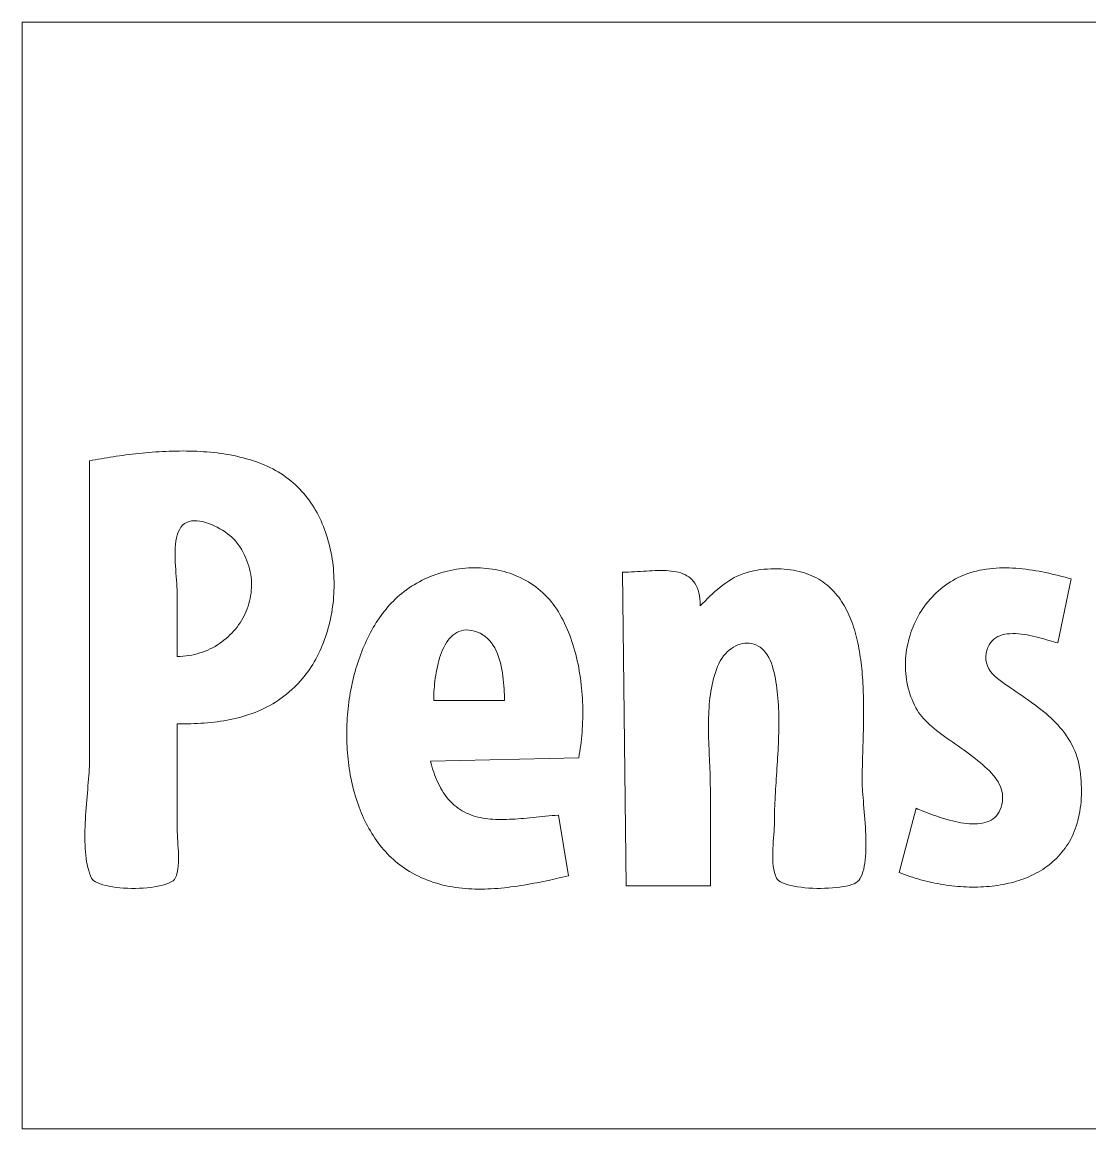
# Model space of a CAD drawing. Header units: millimetres. Extents: x 1 to 3601, y 1 to 1248.
# Drawn here: x 39.5 to 134.5, y 802.1 to 900.5 of the extents above; entities that cross this region are included whole.
import ezdxf

# ---------------------------------------------------------------- set-up
doc = ezdxf.new("R2010")
doc.units = ezdxf.units.MM
doc.layers.add('MARCATGE', color=1, linetype='Continuous', lineweight=5)
doc.layers.add('NO IMPRES', color=5, linetype='Continuous', lineweight=5)

msp = doc.modelspace()

# ---------------------------------------------------------------- linework, layer by layer
at = {"layer": 'MARCATGE'}
for points in [[(39.527, 900.521), (39.527, 900.521)], [(45.527, 861.521), (45.527, 835.121), (45.525, 834.882), (45.518, 834.632), (45.507, 834.371), (45.493, 834.1), (45.475, 833.82), (45.455, 833.531), (45.432, 833.235), (45.408, 832.931), (45.382, 832.621), (45.355, 832.306), (45.327, 831.985), (45.3, 831.66), (45.272, 831.332), (45.246, 831), (45.22, 830.667), (45.196, 830.332), (45.174, 829.996), (45.155, 829.66), (45.138, 829.325), (45.125, 828.992), (45.115, 828.66), (45.11, 828.331), (45.109, 828.006), (45.113, 827.685), (45.122, 827.369), (45.138, 827.058), (45.159, 826.754), (45.188, 826.457), (45.223, 826.167), (45.266, 825.886), (45.317, 825.614), (45.377, 825.352), (45.445, 825.101), (45.523, 824.86), (45.611, 824.632), (45.708, 824.417), (45.79, 824.295), (45.909, 824.182), (46.063, 824.078), (46.248, 823.982), (46.463, 823.896), (46.704, 823.817), (46.969, 823.748), (47.255, 823.687), (47.558, 823.635), (47.877, 823.592), (48.209, 823.557), (48.55, 823.531), (48.898, 823.513), (49.25, 823.505), (49.604, 823.505), (49.956, 823.513), (50.304, 823.531), (50.645, 823.557), (50.977, 823.592), (51.296, 823.635), (51.599, 823.687), (51.885, 823.748), (52.15, 823.817), (52.391, 823.896), (52.606, 823.982), (52.792, 824.078), (52.945, 824.182), (53.064, 824.295), (53.146, 824.417), (53.246, 824.658), (53.323, 824.921), (53.377, 825.201), (53.413, 825.495), (53.433, 825.801), (53.439, 826.114), (53.435, 826.432), (53.422, 826.752), (53.404, 827.07), (53.384, 827.383), (53.363, 827.688), (53.345, 827.981), (53.332, 828.26), (53.327, 828.521), (53.327, 838.121), (53.629, 838.122), (53.929, 838.125), (54.229, 838.131), (54.529, 838.139), (54.827, 838.15), (55.124, 838.163), (55.42, 838.18), (55.716, 838.201), (56.01, 838.225), (56.303, 838.252), (56.594, 838.284), (56.884, 838.32), (57.173, 838.36), (57.461, 838.405), (57.747, 838.454), (58.031, 838.509), (58.313, 838.569), (58.594, 838.634), (58.874, 838.705), (59.151, 838.782), (59.426, 838.865), (59.7, 838.954), (59.971, 839.049), (60.24, 839.151), (60.508, 839.26), (60.772, 839.376), (61.035, 839.499), (61.295, 839.63), (61.553, 839.769), (61.809, 839.915), (62.062, 840.069), (62.312, 840.232), (62.56, 840.403), (62.805, 840.583), (63.047, 840.772), (63.286, 840.969), (63.522, 841.177), (63.715, 841.355), (63.903, 841.54), (64.085, 841.729), (64.263, 841.924), (64.436, 842.124), (64.603, 842.328), (64.766, 842.537), (64.923, 842.751), (65.076, 842.969), (65.223, 843.192), (65.366, 843.418), (65.503, 843.649), (65.635, 843.883), (65.762, 844.121), (65.884, 844.363), (66.001, 844.607), (66.113, 844.855), (66.22, 845.106), (66.321, 845.36), (66.418, 845.617), (66.509, 845.876), (66.595, 846.138), (66.676, 846.402), (66.752, 846.668), (66.823, 846.936), (66.888, 847.206), (66.949, 847.478), (67.004, 847.751), (67.054, 848.026), (67.099, 848.302), (67.138, 848.579), (67.173, 848.857), (67.202, 849.135), (67.226, 849.415), (67.245, 849.695), (67.258, 849.975), (67.266, 850.255), (67.269, 850.535), (67.267, 850.816), (67.26, 851.096), (67.247, 851.375), (67.229, 851.655), (67.205, 851.933), (67.177, 852.21), (67.143, 852.487), (67.104, 852.762), (67.059, 853.036), (67.009, 853.309), (66.954, 853.58), (66.894, 853.849), (66.828, 854.116), (66.756, 854.381), (66.68, 854.644), (66.598, 854.905), (66.511, 855.163), (66.418, 855.419), (66.32, 855.671), (66.216, 855.921), (66.108, 856.167), (65.993, 856.411), (65.874, 856.651), (65.749, 856.887), (65.618, 857.119), (65.482, 857.348), (65.341, 857.573), (65.194, 857.793), (65.042, 858.01), (64.884, 858.221), (64.721, 858.429), (64.552, 858.631), (64.378, 858.828), (64.198, 859.021), (64.013, 859.208), (63.823, 859.39), (63.62, 859.572), (63.411, 859.747), (63.198, 859.915), (62.979, 860.077), (62.755, 860.232), (62.526, 860.381), (62.293, 860.524), (62.055, 860.661), (61.812, 860.791), (61.565, 860.915), (61.315, 861.034), (61.06, 861.147), (60.801, 861.254), (60.539, 861.355), (60.273, 861.452), (60.004, 861.542), (59.732, 861.628), (59.456, 861.708), (59.178, 861.783), (58.897, 861.854), (58.613, 861.919), (58.327, 861.98), (58.038, 862.036), (57.748, 862.087), (57.455, 862.134), (57.16, 862.177), (56.864, 862.216), (56.566, 862.25), (56.266, 862.281), (55.966, 862.307), (55.664, 862.33), (55.361, 862.349), (55.057, 862.364), (54.753, 862.376), (54.448, 862.384), (54.142, 862.389), (53.837, 862.391), (53.531, 862.39), (53.225, 862.386), (52.92, 862.379), (52.614, 862.369), (52.31, 862.357), (52.005, 862.342), (51.702, 862.324), (51.4, 862.304), (51.099, 862.282), (50.798, 862.258), (50.5, 862.231), (50.203, 862.203), (49.907, 862.173), (49.613, 862.141), (49.322, 862.107), (49.032, 862.072), (48.745, 862.035), (48.46, 861.997), (48.177, 861.958), (47.898, 861.918), (47.621, 861.877), (47.347, 861.834), (47.076, 861.791), (46.809, 861.747), (46.545, 861.703), (46.285, 861.658), (46.028, 861.613), (45.776, 861.567), (45.527, 861.521)], [(53.327, 844.121), (53.59, 844.127), (53.85, 844.142), (54.106, 844.168), (54.36, 844.202), (54.61, 844.246), (54.856, 844.299), (55.099, 844.361), (55.338, 844.431), (55.573, 844.509), (55.803, 844.596), (56.029, 844.691), (56.251, 844.794), (56.467, 844.904), (56.679, 845.021), (56.886, 845.146), (57.087, 845.277), (57.283, 845.415), (57.474, 845.56), (57.658, 845.711), (57.837, 845.869), (58.01, 846.032), (58.176, 846.2), (58.336, 846.375), (58.489, 846.554), (58.636, 846.739), (58.776, 846.928), (58.908, 847.122), (59.033, 847.321), (59.151, 847.523), (59.261, 847.73), (59.364, 847.941), (59.458, 848.155), (59.544, 848.372), (59.623, 848.593), (59.692, 848.817), (59.753, 849.043), (59.805, 849.272), (59.849, 849.504), (59.883, 849.737), (59.907, 849.973), (59.923, 850.21), (59.929, 850.449), (59.925, 850.689), (59.91, 850.93), (59.886, 851.173), (59.852, 851.415), (59.807, 851.659), (59.751, 851.902), (59.685, 852.146), (59.608, 852.389), (59.519, 852.633), (59.42, 852.875), (59.308, 853.117), (59.185, 853.358), (59.051, 853.598), (58.904, 853.836), (58.745, 854.073), (58.574, 854.308), (58.461, 854.445), (58.324, 854.588), (58.165, 854.737), (57.986, 854.888), (57.79, 855.04), (57.578, 855.191), (57.353, 855.339), (57.117, 855.481), (56.871, 855.616), (56.618, 855.742), (56.361, 855.857), (56.1, 855.958), (55.838, 856.043), (55.578, 856.112), (55.321, 856.16), (55.07, 856.188), (54.826, 856.192), (54.592, 856.17), (54.37, 856.121), (54.161, 856.042), (53.969, 855.932), (53.794, 855.788), (53.64, 855.608), (53.508, 855.391), (53.408, 855.165), (53.326, 854.92), (53.26, 854.658), (53.209, 854.381), (53.172, 854.091), (53.147, 853.79), (53.133, 853.479), (53.129, 853.162), (53.133, 852.839), (53.144, 852.514), (53.16, 852.187), (53.181, 851.861), (53.204, 851.538), (53.228, 851.219), (53.253, 850.908), (53.276, 850.605), (53.296, 850.313), (53.312, 850.034), (53.323, 849.769), (53.327, 849.521), (53.327, 844.121)], [(88.127, 824.621), (87.227, 830.021), (86.936, 829.997), (86.648, 829.971), (86.361, 829.944), (86.077, 829.916), (85.795, 829.888), (85.515, 829.86), (85.237, 829.832), (84.962, 829.805), (84.689, 829.779), (84.419, 829.753), (84.151, 829.73), (83.886, 829.708), (83.624, 829.688), (83.364, 829.67), (83.107, 829.655), (82.854, 829.644), (82.603, 829.635), (82.354, 829.63), (82.11, 829.629), (81.868, 829.633), (81.629, 829.641), (81.393, 829.653), (81.161, 829.671), (80.932, 829.695), (80.707, 829.724), (80.485, 829.759), (80.267, 829.801), (80.052, 829.849), (79.84, 829.905), (79.633, 829.967), (79.429, 830.038), (79.229, 830.116), (79.033, 830.203), (78.841, 830.298), (78.653, 830.402), (78.469, 830.515), (78.289, 830.638), (78.114, 830.77), (77.942, 830.913), (77.775, 831.066), (77.613, 831.23), (77.454, 831.404), (77.3, 831.591), (77.151, 831.788), (77.007, 831.998), (76.867, 832.22), (76.731, 832.455), (76.601, 832.702), (76.475, 832.963), (76.355, 833.237), (76.239, 833.525), (76.128, 833.827), (76.023, 834.144), (75.922, 834.475), (75.827, 834.821), (89.027, 835.121), (89.075, 835.392), (89.12, 835.666), (89.162, 835.944), (89.2, 836.226), (89.235, 836.51), (89.266, 836.797), (89.294, 837.087), (89.318, 837.379), (89.338, 837.673), (89.355, 837.97), (89.368, 838.268), (89.377, 838.568), (89.382, 838.87), (89.383, 839.172), (89.381, 839.476), (89.374, 839.78), (89.363, 840.086), (89.348, 840.391), (89.329, 840.697), (89.306, 841.003), (89.278, 841.309), (89.247, 841.614), (89.211, 841.919), (89.17, 842.223), (89.125, 842.527), (89.075, 842.829), (89.021, 843.129), (88.963, 843.429), (88.899, 843.726), (88.831, 844.021), (88.758, 844.315), (88.681, 844.606), (88.598, 844.894), (88.511, 845.18), (88.419, 845.462), (88.321, 845.742), (88.219, 846.018), (88.112, 846.291), (87.999, 846.56), (87.881, 846.825), (87.758, 847.085), (87.63, 847.342), (87.496, 847.594), (87.357, 847.841), (87.213, 848.083), (87.063, 848.32), (86.904, 848.554), (86.739, 848.779), (86.568, 848.997), (86.391, 849.207), (86.208, 849.409), (86.019, 849.603), (85.825, 849.789), (85.625, 849.968), (85.42, 850.139), (85.21, 850.302), (84.996, 850.457), (84.777, 850.605), (84.554, 850.745), (84.326, 850.878), (84.095, 851.003), (83.86, 851.12), (83.621, 851.23), (83.379, 851.333), (83.135, 851.428), (82.887, 851.516), (82.636, 851.596), (82.383, 851.669), (82.128, 851.735), (81.87, 851.794), (81.611, 851.845), (81.349, 851.89), (81.087, 851.927), (80.823, 851.957), (80.558, 851.98), (80.292, 851.996), (80.025, 852.005), (79.758, 852.007), (79.49, 852.002), (79.222, 851.99), (78.955, 851.972), (78.688, 851.946), (78.421, 851.914), (78.155, 851.875), (77.889, 851.83), (77.625, 851.777), (77.363, 851.718), (77.101, 851.653), (76.841, 851.581), (76.584, 851.502), (76.328, 851.417), (76.075, 851.325), (75.824, 851.227), (75.575, 851.122), (75.33, 851.012), (75.088, 850.894), (74.849, 850.771), (74.613, 850.641), (74.382, 850.505), (74.154, 850.363), (73.93, 850.215), (73.71, 850.06), (73.495, 849.9), (73.285, 849.733), (73.08, 849.56), (72.879, 849.382), (72.707, 849.219), (72.537, 849.052), (72.371, 848.88), (72.208, 848.703), (72.048, 848.521), (71.892, 848.335), (71.738, 848.144), (71.588, 847.949), (71.442, 847.75), (71.298, 847.547), (71.158, 847.34), (71.021, 847.128), (70.888, 846.913), (70.758, 846.695), (70.631, 846.472), (70.507, 846.247), (70.387, 846.017), (70.27, 845.785), (70.157, 845.549), (70.047, 845.311), (69.94, 845.069), (69.837, 844.824), (69.738, 844.577), (69.641, 844.327), (69.549, 844.074), (69.459, 843.819), (69.374, 843.562), (69.291, 843.303), (69.213, 843.041), (69.137, 842.777), (69.066, 842.511), (68.997, 842.244), (68.933, 841.974), (68.872, 841.704), (68.814, 841.431), (68.76, 841.157), (68.71, 840.882), (68.663, 840.606), (68.62, 840.328), (68.581, 840.05), (68.545, 839.771), (68.513, 839.49), (68.484, 839.21), (68.46, 838.928), (68.439, 838.646), (68.421, 838.364), (68.408, 838.082), (68.398, 837.799), (68.391, 837.516), (68.389, 837.233), (68.39, 836.951), (68.396, 836.669), (68.404, 836.387), (68.417, 836.105), (68.434, 835.824), (68.454, 835.544), (68.478, 835.264), (68.506, 834.986), (68.538, 834.708), (68.574, 834.431), (68.614, 834.156), (68.657, 833.882), (68.705, 833.609), (68.756, 833.338), (68.811, 833.068), (68.871, 832.8), (68.934, 832.534), (69.001, 832.27), (69.072, 832.007), (69.147, 831.747), (69.227, 831.489), (69.31, 831.234), (69.397, 830.981), (69.488, 830.73), (69.583, 830.482), (69.683, 830.237), (69.786, 829.995), (69.894, 829.755), (70.005, 829.519), (70.121, 829.286), (70.241, 829.056), (70.365, 828.829), (70.493, 828.606), (70.625, 828.387), (70.761, 828.171), (70.902, 827.959), (71.046, 827.75), (71.195, 827.546), (71.349, 827.346), (71.506, 827.15), (71.668, 826.959), (71.833, 826.771), (72.004, 826.589), (72.178, 826.411), (72.357, 826.237), (72.54, 826.069), (72.727, 825.905), (72.918, 825.746), (73.114, 825.593), (73.315, 825.445), (73.519, 825.302), (73.728, 825.164), (73.986, 825.005), (74.246, 824.855), (74.509, 824.713), (74.773, 824.58), (75.039, 824.455), (75.307, 824.339), (75.577, 824.231), (75.849, 824.13), (76.122, 824.037), (76.397, 823.952), (76.674, 823.873), (76.952, 823.802), (77.231, 823.738), (77.512, 823.681), (77.793, 823.63), (78.076, 823.586), (78.36, 823.547), (78.645, 823.515), (78.931, 823.489), (79.218, 823.468), (79.506, 823.453), (79.794, 823.443), (80.083, 823.438), (80.372, 823.437), (80.662, 823.442), (80.952, 823.451), (81.243, 823.465), (81.534, 823.483), (81.825, 823.504), (82.116, 823.53), (82.408, 823.559), (82.699, 823.592), (82.99, 823.628), (83.281, 823.666), (83.572, 823.708), (83.862, 823.753), (84.152, 823.8), (84.441, 823.849), (84.73, 823.901), (85.019, 823.954), (85.306, 824.01), (85.593, 824.067), (85.879, 824.125), (86.164, 824.185), (86.448, 824.245), (86.731, 824.307), (87.013, 824.369), (87.293, 824.432), (87.573, 824.495), (87.851, 824.558), (88.127, 824.621)], [(99.827, 848.621), (99.818, 848.945), (99.794, 849.247), (99.755, 849.527), (99.701, 849.786), (99.633, 850.025), (99.551, 850.245), (99.457, 850.446), (99.35, 850.629), (99.23, 850.796), (99.099, 850.946), (98.957, 851.081), (98.805, 851.2), (98.642, 851.306), (98.469, 851.399), (98.287, 851.479), (98.097, 851.548), (97.898, 851.605), (97.691, 851.652), (97.477, 851.69), (97.257, 851.719), (97.03, 851.74), (96.797, 851.754), (96.558, 851.762), (96.315, 851.764), (96.067, 851.761), (95.816, 851.754), (95.561, 851.744), (95.303, 851.731), (95.042, 851.716), (94.78, 851.7), (94.516, 851.683), (94.251, 851.668), (93.985, 851.653), (93.72, 851.64), (93.455, 851.63), (93.19, 851.623), (92.927, 851.621), (93.227, 823.721), (100.727, 823.721), (100.727, 832.421), (100.726, 832.697), (100.722, 832.977), (100.716, 833.26), (100.707, 833.545), (100.698, 833.834), (100.687, 834.125), (100.674, 834.418), (100.662, 834.714), (100.648, 835.011), (100.635, 835.31), (100.622, 835.611), (100.609, 835.913), (100.598, 836.215), (100.587, 836.519), (100.578, 836.823), (100.57, 837.128), (100.565, 837.432), (100.562, 837.737), (100.562, 838.041), (100.565, 838.345), (100.571, 838.648), (100.58, 838.95), (100.594, 839.251), (100.612, 839.551), (100.634, 839.849), (100.662, 840.145), (100.694, 840.439), (100.732, 840.731), (100.776, 841.02), (100.825, 841.307), (100.882, 841.591), (100.944, 841.872), (101.014, 842.149), (101.092, 842.423), (101.176, 842.693), (101.269, 842.959), (101.37, 843.221), (101.486, 843.481), (101.614, 843.725), (101.754, 843.953), (101.905, 844.164), (102.065, 844.358), (102.235, 844.534), (102.412, 844.694), (102.596, 844.835), (102.785, 844.959), (102.98, 845.064), (103.178, 845.151), (103.379, 845.219), (103.582, 845.268), (103.786, 845.297), (103.989, 845.307), (104.191, 845.296), (104.391, 845.266), (104.588, 845.215), (104.781, 845.143), (104.968, 845.05), (105.149, 844.936), (105.323, 844.8), (105.489, 844.642), (105.645, 844.462), (105.792, 844.26), (105.927, 844.035), (106.05, 843.787), (106.16, 843.516), (106.255, 843.221), (106.328, 842.957), (106.394, 842.688), (106.455, 842.416), (106.51, 842.139), (106.56, 841.859), (106.605, 841.575), (106.645, 841.287), (106.68, 840.997), (106.711, 840.703), (106.737, 840.407), (106.76, 840.108), (106.778, 839.806), (106.793, 839.503), (106.804, 839.197), (106.811, 838.889), (106.816, 838.58), (106.817, 838.269), (106.816, 837.957), (106.812, 837.643), (106.806, 837.329), (106.797, 837.013), (106.787, 836.698), (106.774, 836.381), (106.76, 836.065), (106.745, 835.749), (106.728, 835.432), (106.71, 835.116), (106.692, 834.801), (106.672, 834.486), (106.653, 834.172), (106.633, 833.859), (106.612, 833.548), (106.592, 833.237), (106.572, 832.929), (106.553, 832.622), (106.534, 832.318), (106.517, 832.015), (106.5, 831.715), (106.484, 831.417), (106.47, 831.122), (106.458, 830.83), (106.447, 830.542), (106.439, 830.256), (106.432, 829.974), (106.428, 829.696), (106.427, 829.421), (106.423, 829.165), (106.411, 828.893), (106.394, 828.605), (106.373, 828.306), (106.35, 827.997), (106.327, 827.68), (106.306, 827.359), (106.289, 827.035), (106.278, 826.711), (106.273, 826.39), (106.279, 826.074), (106.295, 825.765), (106.324, 825.466), (106.368, 825.179), (106.429, 824.907), (106.508, 824.652), (106.608, 824.417)], [(106.608, 824.417), (106.69, 824.296), (106.809, 824.184), (106.965, 824.081), (107.152, 823.987), (107.37, 823.9), (107.614, 823.823), (107.882, 823.754), (108.171, 823.693), (108.479, 823.64), (108.801, 823.596), (109.136, 823.561), (109.48, 823.533), (109.831, 823.514), (110.186, 823.504), (110.541, 823.501), (110.894, 823.507), (111.243, 823.52), (111.583, 823.542), (111.912, 823.572), (112.228, 823.61), (112.528, 823.656), (112.808, 823.711), (113.066, 823.773), (113.298, 823.843), (113.503, 823.921), (113.676, 824.007), (113.816, 824.101), (113.919, 824.202), (114.033, 824.366), (114.134, 824.551), (114.222, 824.756), (114.299, 824.981), (114.365, 825.222), (114.42, 825.48), (114.465, 825.753), (114.501, 826.038), (114.528, 826.336), (114.548, 826.643), (114.56, 826.96), (114.565, 827.285), (114.565, 827.615), (114.558, 827.951), (114.547, 828.289), (114.532, 828.63), (114.513, 828.971), (114.492, 829.312), (114.468, 829.65), (114.442, 829.984), (114.415, 830.314), (114.388, 830.637), (114.361, 830.952), (114.335, 831.258), (114.31, 831.553), (114.287, 831.836), (114.267, 832.106), (114.251, 832.36), (114.238, 832.599), (114.23, 832.82), (114.227, 833.021), (114.228, 833.229), (114.229, 833.44), (114.232, 833.656), (114.236, 833.874), (114.24, 834.097), (114.245, 834.322), (114.251, 834.551), (114.257, 834.783), (114.264, 835.018), (114.271, 835.255), (114.278, 835.495), (114.286, 835.738), (114.293, 835.983), (114.301, 836.231), (114.308, 836.481), (114.315, 836.732), (114.322, 836.986), (114.329, 837.241), (114.335, 837.498), (114.341, 837.756), (114.345, 838.016), (114.35, 838.277), (114.353, 838.539), (114.355, 838.803), (114.357, 839.067), (114.357, 839.331), (114.356, 839.597), (114.353, 839.862), (114.35, 840.129), (114.345, 840.395), (114.338, 840.661), (114.329, 840.928), (114.319, 841.194), (114.307, 841.46), (114.293, 841.725), (114.277, 841.99), (114.259, 842.254), (114.239, 842.517), (114.216, 842.78), (114.191, 843.041), (114.164, 843.301), (114.133, 843.559), (114.101, 843.817), (114.065, 844.072), (114.027, 844.326), (113.985, 844.578), (113.941, 844.828), (113.893, 845.075), (113.842, 845.321), (113.788, 845.564), (113.731, 845.805), (113.67, 846.043), (113.605, 846.278), (113.537, 846.51), (113.465, 846.739), (113.389, 846.965), (113.309, 847.188), (113.225, 847.407), (113.136, 847.623), (113.044, 847.835), (112.947, 848.043), (112.846, 848.247), (112.741, 848.448), (112.63, 848.644), (112.515, 848.835), (112.396, 849.022), (112.271, 849.205), (112.141, 849.383), (112.007, 849.556), (111.867, 849.724), (111.722, 849.886), (111.572, 850.044), (111.416, 850.196), (111.254, 850.343), (111.087, 850.484), (110.915, 850.619), (110.736, 850.748), (110.552, 850.872), (110.361, 850.989), (110.165, 851.1), (109.962, 851.204), (109.754, 851.302), (109.538, 851.394), (109.317, 851.478), (109.089, 851.555), (108.854, 851.626), (108.612, 851.689), (108.364, 851.745), (108.109, 851.793), (107.846, 851.834), (107.577, 851.867), (107.301, 851.893), (107.017, 851.91), (106.726, 851.919), (106.427, 851.92), (106.115, 851.913), (105.805, 851.898), (105.498, 851.874), (105.193, 851.841), (104.891, 851.797), (104.592, 851.741), (104.295, 851.674), (104, 851.593), (103.707, 851.499), (103.416, 851.389), (103.127, 851.264), (102.852, 851.129), (102.586, 850.98), (102.328, 850.821), (102.078, 850.651), (101.834, 850.472), (101.597, 850.285), (101.365, 850.091), (101.137, 849.89), (100.914, 849.685), (100.693, 849.476), (100.475, 849.264), (100.258, 849.05), (100.043, 848.836), (99.827, 848.621)], [(119.027, 830.621), (117.527, 824.921), (117.757, 824.829), (117.989, 824.741), (118.224, 824.655), (118.461, 824.572), (118.7, 824.493), (118.942, 824.416), (119.185, 824.343), (119.43, 824.273), (119.677, 824.206), (119.925, 824.143), (120.175, 824.083), (120.426, 824.026), (120.678, 823.973), (120.932, 823.923), (121.186, 823.877), (121.441, 823.835), (121.697, 823.796), (121.953, 823.761), (122.21, 823.729), (122.467, 823.702), (122.724, 823.678), (122.981, 823.658), (123.238, 823.642), (123.495, 823.63), (123.752, 823.622), (124.008, 823.617), (124.263, 823.617), (124.518, 823.621), (124.772, 823.63), (125.025, 823.642), (125.277, 823.659), (125.528, 823.68), (125.777, 823.705), (126.025, 823.735), (126.271, 823.769), (126.515, 823.808), (126.758, 823.851), (126.999, 823.899), (127.237, 823.952), (127.473, 824.009), (127.707, 824.07), (127.939, 824.137), (128.167, 824.208), (128.393, 824.284), (128.617, 824.366), (128.837, 824.452), (129.054, 824.542), (129.267, 824.638), (129.478, 824.739), (129.685, 824.846), (129.888, 824.957), (130.087, 825.073), (130.283, 825.195), (130.474, 825.322), (130.662, 825.454), (130.845, 825.592), (131.024, 825.735), (131.198, 825.884), (131.367, 826.038), (131.532, 826.197), (131.692, 826.363), (131.847, 826.533), (131.996, 826.71), (132.141, 826.892), (132.28, 827.08), (132.413, 827.274), (132.541, 827.474), (132.663, 827.679), (132.779, 827.891), (132.889, 828.108), (132.993, 828.332), (133.09, 828.562), (133.181, 828.798), (133.266, 829.039), (133.344, 829.288), (133.415, 829.542), (133.479, 829.803), (133.536, 830.07), (133.586, 830.343), (133.628, 830.623), (133.663, 830.91), (133.691, 831.203), (133.711, 831.502), (133.723, 831.808), (133.727, 832.121), (133.724, 832.432), (133.716, 832.742), (133.702, 833.05), (133.681, 833.356), (133.651, 833.661), (133.612, 833.964), (133.563, 834.265), (133.503, 834.563), (133.432, 834.86), (133.347, 835.154), (133.248, 835.446), (133.135, 835.735), (133.006, 836.021), (132.866, 836.299), (132.716, 836.568), (132.558, 836.828), (132.392, 837.079), (132.217, 837.323), (132.035, 837.559), (131.846, 837.789), (131.651, 838.011), (131.449, 838.227), (131.241, 838.438), (131.027, 838.642), (130.808, 838.842), (130.585, 839.037), (130.357, 839.228), (130.126, 839.414), (129.89, 839.598), (129.652, 839.778), (129.41, 839.955), (129.167, 840.13), (128.921, 840.303), (128.674, 840.474), (128.425, 840.645), (128.176, 840.814), (127.926, 840.983), (127.677, 841.153), (127.427, 841.322), (127.206, 841.472), (126.973, 841.631), (126.735, 841.799), (126.496, 841.976), (126.263, 842.164), (126.039, 842.364), (125.832, 842.574), (125.646, 842.798), (125.487, 843.034), (125.36, 843.284), (125.27, 843.548), (125.224, 843.827), (125.226, 844.121), (125.266, 844.418), (125.328, 844.688), (125.412, 844.93), (125.515, 845.147), (125.637, 845.339), (125.776, 845.508), (125.931, 845.655), (126.101, 845.78), (126.286, 845.885), (126.483, 845.971), (126.691, 846.04), (126.91, 846.091), (127.137, 846.127), (127.373, 846.148), (127.616, 846.156), (127.864, 846.152), (128.116, 846.137), (128.372, 846.111), (128.63, 846.077), (128.889, 846.034), (129.147, 845.985), (129.404, 845.931), (129.658, 845.871), (129.908, 845.809), (130.153, 845.744), (130.392, 845.678), (130.623, 845.612), (130.846, 845.547), (131.059, 845.485), (131.261, 845.425), (131.451, 845.37), (131.627, 845.321), (132.827, 851.021), (132.547, 851.095), (132.266, 851.169), (131.983, 851.241), (131.698, 851.313), (131.412, 851.382), (131.124, 851.449), (130.835, 851.514), (130.545, 851.577), (130.254, 851.636), (129.963, 851.693), (129.67, 851.745), (129.377, 851.794), (129.083, 851.838), (128.788, 851.878), (128.493, 851.913), (128.198, 851.943), (127.903, 851.968), (127.608, 851.986), (127.312, 851.999), (127.017, 852.005), (126.722, 852.004), (126.428, 851.996), (126.134, 851.98), (125.84, 851.957), (125.548, 851.926), (125.256, 851.887), (124.965, 851.839), (124.675, 851.781), (124.386, 851.715), (124.098, 851.639), (123.812, 851.553), (123.527, 851.457), (123.271, 851.36), (123.02, 851.255), (122.775, 851.141), (122.535, 851.019), (122.3, 850.89), (122.071, 850.753), (121.847, 850.608), (121.629, 850.456), (121.416, 850.298), (121.21, 850.132), (121.009, 849.96), (120.814, 849.782), (120.625, 849.598), (120.443, 849.408), (120.266, 849.212), (120.096, 849.011), (119.932, 848.804), (119.774, 848.593), (119.623, 848.377), (119.479, 848.156), (119.341, 847.931), (119.209, 847.702), (119.085, 847.469), (118.967, 847.233), (118.857, 846.993), (118.753, 846.75), (118.656, 846.504), (118.567, 846.255), (118.485, 846.004), (118.41, 845.751), (118.342, 845.495), (118.282, 845.238), (118.229, 844.979), (118.185, 844.718), (118.147, 844.457), (118.118, 844.194), (118.096, 843.931), (118.083, 843.667), (118.077, 843.403), (118.079, 843.139), (118.09, 842.875), (118.109, 842.611), (118.136, 842.348), (118.171, 842.086), (118.215, 841.825), (118.268, 841.565), (118.329, 841.307), (118.398, 841.05), (118.477, 840.796), (118.564, 840.543), (118.66, 840.293), (118.766, 840.046), (118.88, 839.801), (119.003, 839.559), (119.136, 839.321), (119.249, 839.14), (119.378, 838.961), (119.521, 838.782), (119.678, 838.603), (119.847, 838.426), (120.028, 838.249), (120.22, 838.072), (120.422, 837.896), (120.633, 837.72), (120.852, 837.545), (121.078, 837.369), (121.311, 837.194), (121.549, 837.019), (121.791, 836.843), (122.037, 836.667), (122.286, 836.491), (122.536, 836.315), (122.788, 836.138), (123.039, 835.96), (123.29, 835.782), (123.538, 835.603), (123.784, 835.424), (124.026, 835.243), (124.263, 835.062), (124.495, 834.879), (124.721, 834.695), (124.939, 834.51), (125.149, 834.323), (125.35, 834.135), (125.541, 833.946), (125.721, 833.755), (125.889, 833.562), (126.045, 833.368), (126.186, 833.171), (126.313, 832.973), (126.425, 832.772), (126.52, 832.57), (126.598, 832.365), (126.658, 832.158), (126.698, 831.948), (126.719, 831.736), (126.719, 831.521), (126.693, 831.233), (126.649, 830.968), (126.586, 830.725), (126.505, 830.503), (126.408, 830.302), (126.295, 830.121), (126.167, 829.959), (126.025, 829.816), (125.869, 829.691), (125.701, 829.582), (125.521, 829.49), (125.331, 829.414), (125.13, 829.352), (124.921, 829.305), (124.703, 829.27), (124.478, 829.249), (124.246, 829.239), (124.008, 829.241), (123.766, 829.253), (123.519, 829.275), (123.269, 829.305), (123.017, 829.345), (122.763, 829.391), (122.509, 829.444), (122.254, 829.504), (122.001, 829.568), (121.749, 829.638), (121.5, 829.711), (121.255, 829.787), (121.014, 829.866), (120.778, 829.946), (120.548, 830.027), (120.325, 830.108), (120.11, 830.189), (119.903, 830.269), (119.706, 830.346), (119.519, 830.421), (119.343, 830.492), (119.179, 830.559), (119.027, 830.621)], [(76.127, 840.221), (82.427, 840.221), (82.421, 840.46), (82.413, 840.711), (82.402, 840.972), (82.388, 841.242), (82.369, 841.52), (82.344, 841.803), (82.315, 842.091), (82.278, 842.382), (82.235, 842.674), (82.184, 842.966), (82.124, 843.256), (82.055, 843.543), (81.977, 843.825), (81.888, 844.101), (81.787, 844.369), (81.675, 844.628), (81.55, 844.876), (81.412, 845.112), (81.26, 845.334), (81.093, 845.541), (80.911, 845.731), (80.713, 845.903), (80.498, 846.055), (80.265, 846.186), (80.015, 846.294), (79.745, 846.381), (79.487, 846.44), (79.241, 846.471), (79.007, 846.476), (78.785, 846.455), (78.574, 846.411), (78.374, 846.344), (78.185, 846.256), (78.007, 846.148), (77.838, 846.021), (77.68, 845.876), (77.531, 845.716), (77.392, 845.54), (77.262, 845.35), (77.14, 845.148), (77.027, 844.934), (76.923, 844.711), (76.826, 844.478), (76.737, 844.239), (76.656, 843.992), (76.581, 843.741), (76.514, 843.486), (76.452, 843.229), (76.398, 842.97), (76.349, 842.711), (76.306, 842.453), (76.268, 842.198), (76.236, 841.947), (76.208, 841.701), (76.185, 841.461), (76.166, 841.228), (76.151, 841.004), (76.14, 840.79), (76.133, 840.588), (76.129, 840.397), (76.127, 840.221)]]:
    msp.add_lwpolyline(points, dxfattribs=at)
at = {"layer": 'NO IMPRES'}
msp.add_lwpolyline([(39.527, 900.521), (39.527, 802.121), (280.727, 802.121), (280.727, 900.521), (39.527, 900.521)], dxfattribs=at)

doc.saveas('drawing.dxf')
